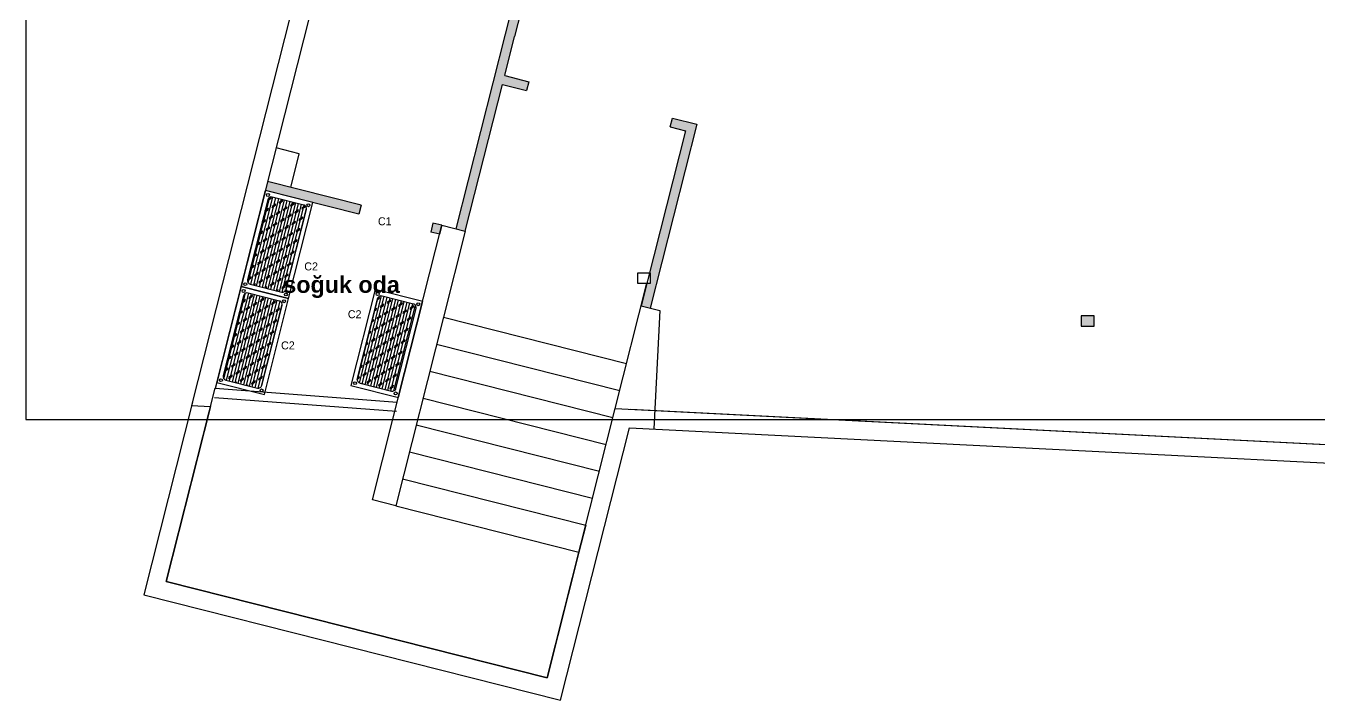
# Model space of a CAD drawing. Header units: millimetres. Extents: x -3164 to 12587, y -18082 to -16228.
# Drawn here: x -3164 to -1768, y -17985 to -17257 of the extents above; entities that cross this region are included whole.
import ezdxf
from ezdxf.enums import TextEntityAlignment as Align

# ---------------------------------------------------------------- set-up
doc = ezdxf.new("R2010")
doc.units = ezdxf.units.MM
doc.styles.add('ARIAL', font='', dxfattribs={"height": 1})
doc.styles.add('TAKSİM', font='GOTHIC.TTF', dxfattribs={"height": 20})
doc.styles.get('ARIAL').set_extended_font_data('Arial', bold=True)

# ---------------------------------------------------------------- blocks, each defined once
blk = doc.blocks.new('4r55')
h = blk.add_hatch()
h.set_pattern_fill('CORK', angle=90, style=0)
h.set_pattern_definition([(90, (0, 0), (-3.175, 2e-16), []), (225, (1.5875, 1.5875), (6.350003, -6.350003), [4.49013, -4.49013]), (225, (1.5875, 2.381), (6.350003, -6.350003), [4.49013, -4.49013]), (225, (1.5875, 3.175), (6.350003, -6.350003), [4.49013, -4.49013])])
h.paths.add_polyline_path([(1286.5, 1170, 0.414214), (1290.5, 1166), (1325.5, 1166, 0.414214), (1329.5, 1170), (1329.5, 1259, 0.414214), (1325.5, 1263), (1290.5, 1263, 0.414214), (1286.5, 1259)])
at = {"color": 7}
blk.add_lwpolyline([(1281.5, 1268), (1281.5, 1161), (1334.5, 1161), (1334.5, 1268)], close=True, dxfattribs=at)
blk.add_lwpolyline([(1286.5, 1259), (1286.5, 1170, 0.414214), (1290.5, 1166), (1325.5, 1166, 0.414214), (1329.5, 1170), (1329.5, 1259, 0.414214), (1325.5, 1263), (1290.5, 1263, 0.414214)], format="xyb", close=True, dxfattribs=at)
for centre in [(1285.5, 1264.4), (1330.7, 1264.4), (1285.5, 1165), (1330.7, 1165)]:
    blk.add_circle(centre, 1.6, dxfattribs=at)
blk = doc.blocks.new('ISTIF RAFI 107x53')
at = {"color": 7, "rotation": 270}
blk.add_blockref('4r55', (-1161, 1334.5), dxfattribs=at)

msp = doc.modelspace()

# ---------------------------------------------------------------- hatches: boundary and pattern name
h = msp.add_hatch(color=256)
h.dxf.hatch_style = 1
h.paths.add_polyline_path([(-2515.2, -16539.25), (-2515.2, -16550.25), (-2501.2, -16550.25), (-2501.2, -16539.25)])
h.paths.add_polyline_path([(-2722.08, -16653.04), (-2708.51, -16656.47), (-2705.81, -16645.81), (-2719.38, -16642.38)])
h.paths.add_polyline_path([(-2024.54, -16699.21), (-2010.54, -16699.21), (-2010.54, -16688.21), (-2024.54, -16688.21)])
h.paths.add_polyline_path([(-1675.54, -16688.21), (-1675.54, -16699.21), (-1661.54, -16699.21), (-1661.54, -16688.21)])
h.paths.add_polyline_path([(-525.54, -16700.21), (-511.54, -16700.21), (-511.54, -16689.21), (-525.54, -16689.21)])
h.paths.add_polyline_path([(-113.54, -16696.21), (-113.54, -16707.21), (-99.54, -16707.21), (-99.54, -16696.21)])
h.paths.add_polyline_path([(-99.54, -17581.21), (-99.54, -17570.21), (-113.54, -17570.21), (-113.54, -17581.21)])
h.paths.add_polyline_path([(-549.54, -17581.21), (-549.54, -17570.21), (-563.54, -17570.21), (-563.54, -17581.21)])
h.paths.add_polyline_path([(-960.54, -17570.21), (-960.54, -17581.21), (-946.54, -17581.21), (-946.54, -17570.21)])
h.paths.add_polyline_path([(-1312.54, -17570.21), (-1312.54, -17581.21), (-1298.54, -17581.21), (-1298.54, -17570.21)])
h.paths.add_polyline_path([(-1675.54, -17581.21), (-1661.54, -17581.21), (-1661.54, -17570.21), (-1675.54, -17570.21)])
h.paths.add_polyline_path([(-2024.54, -17570.21), (-2024.54, -17581.21), (-2010.54, -17581.21), (-2010.54, -17570.21)])
h = msp.add_hatch(color=256)
h.dxf.hatch_style = 1
h.paths.add_polyline_path([(-1772.47, -16873.85), (-1782.47, -16873.85), (-1782.47, -16883.85), (-1772.47, -16883.85), (-1762.47, -16883.85), (-1692.47, -16883.85), (-1692.47, -16873.85), (-1762.47, -16873.85), (-1762.47, -16748.85), (-1661.54, -16748.85), (-1661.54, -16699.21), (-1671.54, -16699.21), (-1671.54, -16738.85), (-1762.47, -16738.85), (-1762.47, -16547.11), (-1772.47, -16547.16)])
h.paths.add_polyline_path([(-1946.85, -16883.85), (-1882.47, -16883.85), (-1882.47, -16873.85), (-1946.85, -16873.85)])
h.paths.add_polyline_path([(-2024.54, -16688.21), (-2010.54, -16688.21), (-2010.54, -16548.17), (-2024.54, -16548.23)])
h.paths.add_polyline_path([(-2382.47, -16933.85), (-2457.47, -16933.85), (-2457.47, -16943.85), (-2372.47, -16943.85), (-2372.47, -16883.85), (-2246.85, -16883.85), (-2246.85, -16873.85), (-2372.47, -16873.85), (-2372.47, -16549.7), (-2382.47, -16549.75)])
h.paths.add_polyline_path([(-2569.47, -16976.69), (-2569.47, -17051.82), (-2559.47, -17051.82), (-2559.47, -16969), (-2552.79, -16943.85), (-2547.79, -16943.85), (-2547.79, -16933.85), (-2560.48, -16933.85), (-2569.14, -16966.43), (-2773.21, -16912.18), (-2775.78, -16921.85)])
h.paths.add_polyline_path([(-2645.96, -17266), (-2699.17, -17476.29), (-2689.47, -17478.75), (-2649.38, -17320.28), (-2623.2, -17326.9), (-2620.75, -17317.21), (-2646.92, -17310.59), (-2636.26, -17268.46), (-2609.28, -17161.82), (-2559.47, -17161.82), (-2559.47, -17151.82), (-2559.47, -17141.82), (-2569.47, -17141.82), (-2569.47, -17151.82), (-2617.07, -17151.82)])
h.paths.add_polyline_path([(-2451.61, -17370.32), (-2490.49, -17523.98), (-2489.59, -17523.98), (-2489.59, -17534.98), (-2493.27, -17534.98), (-2499.45, -17559.39), (-2489.76, -17561.85), (-2439.46, -17363.08), (-2465.64, -17356.46), (-2468.09, -17366.15)])
h.paths.add_polyline_path([(-2804.44, -17460.21), (-2801.99, -17450.51), (-2903.03, -17425.22), (-2905.48, -17434.92)])
h.paths.add_polyline_path([(-2726.83, -17479.63), (-2717.13, -17482.06), (-2714.68, -17472.37), (-2724.38, -17469.94)])

# ---------------------------------------------------------------- linework, layer by layer
for p, q in [((-2645.96, -17266), (-2617.07, -17151.82)), ((-2609.28, -17161.82), (-2636.26, -17268.46)), ((-2699.17, -17476.29), (-2645.96, -17266)), ((-2646.92, -17310.59), (-2636.26, -17268.46)), ((-2646.92, -17310.59), (-2620.75, -17317.21)), ((-2689.47, -17478.75), (-2649.38, -17320.28)), ((-2649.38, -17320.28), (-2623.2, -17326.9)), ((-2465.64, -17356.46), (-2439.46, -17363.08)), ((-2451.61, -17370.32), (-2499.45, -17559.39)), ((-2439.46, -17363.08), (-2489.76, -17561.85)), ((-2468.09, -17366.15), (-2451.61, -17370.32)), ((-2868.71, -17395.11), (-2893.8, -17388.76)), ((-2877.82, -17431.53), (-2868.71, -17395.11)), ((-2801.99, -17450.51), (-2903.03, -17425.22)), ((-2905.48, -17434.92), (-2959.53, -17648.5)), ((-2804.44, -17460.21), (-2905.48, -17434.92)), ((-2801.99, -17450.51), (-2804.44, -17460.21)), ((-2761.78, -17658.5), (-2714.68, -17472.37)), ((-2724.38, -17469.94), (-2726.83, -17479.63)), ((-2717.11, -17482.07), (-2726.83, -17479.63)), ((-2714.68, -17472.37), (-2724.38, -17469.94)), ((-2714.68, -17472.37), (-2717.13, -17482.06)), ((-2714.68, -17472.37), (-2689.47, -17478.75)), ((-2689.47, -17478.75), (-2713.02, -17571.81)), ((-2527.53, -17670.35), (-2493.27, -17534.98)), ((-2789.74, -17769.02), (-2735.53, -17554.77)), ((-2499.45, -17559.39), (-2479.55, -17564.43)), ((-2479.55, -17564.43), (-2486.03, -17692.47)), ((-2713.02, -17571.81), (-2764.54, -17775.4)), ((-2713.02, -17571.81), (-2515.26, -17621.85)), ((-2720.38, -17600.9), (-2522.62, -17650.94)), ((-2727.74, -17629.98), (-2529.97, -17680.02)), ((-3012.31, -17857.11), (-2959.53, -17648.5)), ((-2959.53, -17648.5), (-2763, -17663.35)), ((-2959.53, -17648.5), (-2763, -17663.35)), ((-2960.28, -17658.47), (-2763.76, -17673.32)), ((-2735.1, -17659.06), (-2537.33, -17709.1)), ((-2742.46, -17688.15), (-2544.69, -17738.19)), ((-2749.82, -17717.23), (-2552.05, -17767.27)), ((-2757.18, -17746.31), (-2559.41, -17796.35)), ((-2764.54, -17775.4), (-2789.74, -17769.02)), ((-2764.54, -17775.4), (-2566.77, -17825.44)), ((-2559.41, -17796.35), (-2566.77, -17825.44)), ((-2566.77, -17825.44), (-2601.11, -17961.16)), ((-2601.11, -17961.16), (-3012.31, -17857.11))]:
    msp.add_line(p, q)
for points in [[(-3163.91, -17682.14), (-1070.49, -17682.14), (-1070.49, -16427.11), (-3163.91, -16427.11)], [(-2503.59, -17534.98), (-2489.59, -17534.98), (-2489.59, -17523.98), (-2503.59, -17523.98)], [(-2024.54, -17581.21), (-2010.54, -17581.21), (-2010.54, -17570.21), (-2024.54, -17570.21)]]:
    msp.add_lwpolyline(points, close=True)
for points in [[(-2512.16, -17691.15), (-1170.94, -17758.97), (45.6, -17723.82), (60.45, -16543.63), (-659.29, -16520.21), (-1313.66, -16525.21), (-2697.41, -16531.08), (-2984.9, -17667.24), (-2964.53, -17668.27)], [(-2511.15, -17671.17), (-1170.72, -17738.95), (25.84, -17704.38), (40.21, -16562.99), (-659.54, -16540.21), (-1313.54, -16545.21), (-2681.82, -16551.02), (-2773.21, -16912.18)], [(-2775.66, -16921.88), (-2959.62, -17648.89)], [(-2620.75, -17317.21), (-2623.2, -17326.9)], [(-2468.09, -17366.15), (-2465.64, -17356.46)], [(-2983.92, -17663.37), (-3036.61, -17871.6), (-2586.63, -17985.46), (-2512.16, -17691.15)], [(-2964.53, -17668.27), (-3012.31, -17857.11), (-2601.11, -17961.16), (-2527.53, -17670.35)], [(-2964.53, -17668.27), (-3012.31, -17857.11)], [(-2527.53, -17670.35), (-1170.72, -17738.95), (25.84, -17704.38)]]:
    msp.add_lwpolyline(points)

# ---------------------------------------------------------------- block references
at = {"rotation": 255.8002253992215}
for p in [(-2905.31, -17434.82), (-2931.56, -17538.55), (-2786.8, -17541.8)]:
    msp.add_blockref('ISTIF RAFI 107x53', p, dxfattribs=at)

# ---------------------------------------------------------------- texts
at = {"style": 'TAKSİM'}
for s, p in [('C1', (-2776.38, -17472.37)), ('C2', (-2855.9, -17521.13)), ('C2', (-2808.89, -17572.8)), ('C2', (-2880.98, -17606.47))]:
    msp.add_text(s, height=8.64, dxfattribs=at).set_placement(p, align=Align.CENTER)
at = {"style": 'ARIAL'}
msp.add_text('soğuk oda', height=18, dxfattribs=at).set_placement((-2885.9, -17545.39))

doc.saveas('drawing.dxf')
